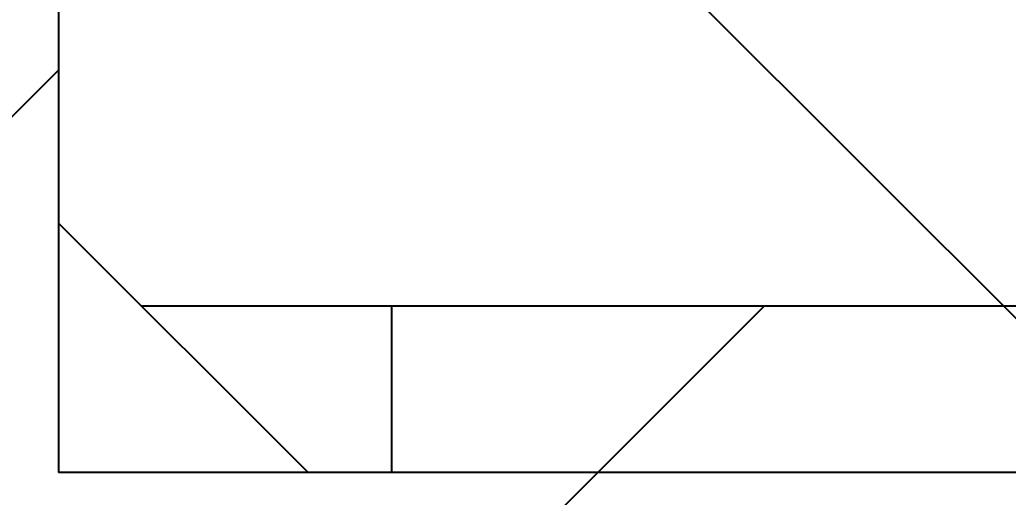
# Model space of a CAD drawing. Header units: millimetres. Extents: x 0 to 420, y 0 to 297.
# Drawn here: x 116.853 to 118.337, y 213.302 to 214.019 of the extents above; entities that cross this region are included whole.
import ezdxf

# ---------------------------------------------------------------- set-up
doc = ezdxf.new("R2010")
doc.units = ezdxf.units.MM
doc.header["$LTSCALE"] = 23.1
doc.layers.get('0').update_dxf_attribs({"linetype": 'CONTINUOUS'})
doc.layers.add('ALL_DIMENSIONS', color=7, linetype='CONTINUOUS')
doc.styles.get("Standard").update_dxf_attribs({"font": 'txt', "width": 0.7})
doc.dimstyles.new('DIMSTYLE_1', dxfattribs={"dimtxt": 3.5, "dimasz": 3, "dimexe": 0.18, "dimexo": 0.0625, "dimgap": 0.09, "dimtad": 1, "dimdec": 5, "dimlfac": 4, "dimdsep": 46, "dimtxsty": 'STANDARD', "dimblk": '_FILLED', "dimblk1": '_FILLED', "dimblk2": '_FILLED', "dimcen": 0.09, "dimadec": 0, "dimazin": 0, "dimtp": 0.5, "dimtm": 0.5, "dimtfac": 1, "dimtdec": 5, "dimtofl": 0, "dimtmove": 0, "dimatfit": 3, "dimldrblk": '_FILLED', "dimfxl": 1, "dimtolj": 1, "dimarcsym": 0})

# ---------------------------------------------------------------- blocks, each defined once
blk = doc.blocks.new('_FILLED')
at = {"color": 0, "linetype": 'BYBLOCK'}
blk.add_solid([(0, 0), (-1, 0.16667), (-1, -0.16667)], dxfattribs=at)
blk = doc.blocks.new('*D1')
at = {"layer": 'ALL_DIMENSIONS', "color": 2, "linetype": 'CONTINUOUS'}
for p, q in [((120.6611, 238.3391), (140.6611, 238.3391)), ((138.6611, 238.3391), (138.6611, 198.7141)), ((138.6611, 159.0891), (138.6611, 198.7141)), ((104.7111, 159.0891), (140.6611, 159.0891))]:
    blk.add_line(p, q, dxfattribs=at)
at = {"layer": 'ALL_DIMENSIONS', "color": 2, "linetype": 'CONTINUOUS', "xscale": 3, "yscale": 3, "zscale": 3}
for p, rotation in [((138.6611, 238.3391), 90), ((138.6611, 159.0891), 270)]:
    blk.add_blockref('_FILLED', p, dxfattribs=dict(at, rotation=rotation))

msp = doc.modelspace()

# ---------------------------------------------------------------- linework, layer by layer
at = {"color": 7, "linetype": 'CONTINUOUS'}
for p, q in [((116.9110861, 215.0891115), (116.9110861, 213.3391115)), ((116.9110861, 213.7141115), (117.2860861, 213.3391115)), ((119.6610861, 213.5891115), (117.4110861, 213.5891115)), ((117.4110861, 213.5891115), (117.4110861, 213.3391115)), ((121.6610861, 213.3391115), (116.9110861, 213.3391115))]:
    msp.add_line(p, q, dxfattribs=at)
at = {"color": 2, "linetype": 'CONTINUOUS'}
for p, q in [((118.5803902, 213.3391115), (116.9553902, 214.9641115)), ((115.6814454, 212.7141115), (116.9110861, 213.9437522)), ((117.4110861, 213.5891115), (117.0360861, 213.5891115)), ((117.095659, 212.7141115), (117.970659, 213.5891115))]:
    msp.add_line(p, q, dxfattribs=at)

# ---------------------------------------------------------------- dimensions: what is measured, and where the dimension line sits
at = {"layer": 'ALL_DIMENSIONS', "color": 2, "linetype": 'CONTINUOUS'}
dim = msp.add_linear_dim(base=(138.6610861, 238.3391115), p1=(104.7110861, 159.0891115), p2=(120.6610861, 238.3391115), angle=90, dimstyle='DIMSTYLE_1', dxfattribs=at)
dim.commit()
dim.dimension.update_dxf_attribs({"geometry": '*D1', "text_midpoint": (137.7860861, 195.0391115), "dimtype": 160})

doc.saveas('drawing.dxf')
